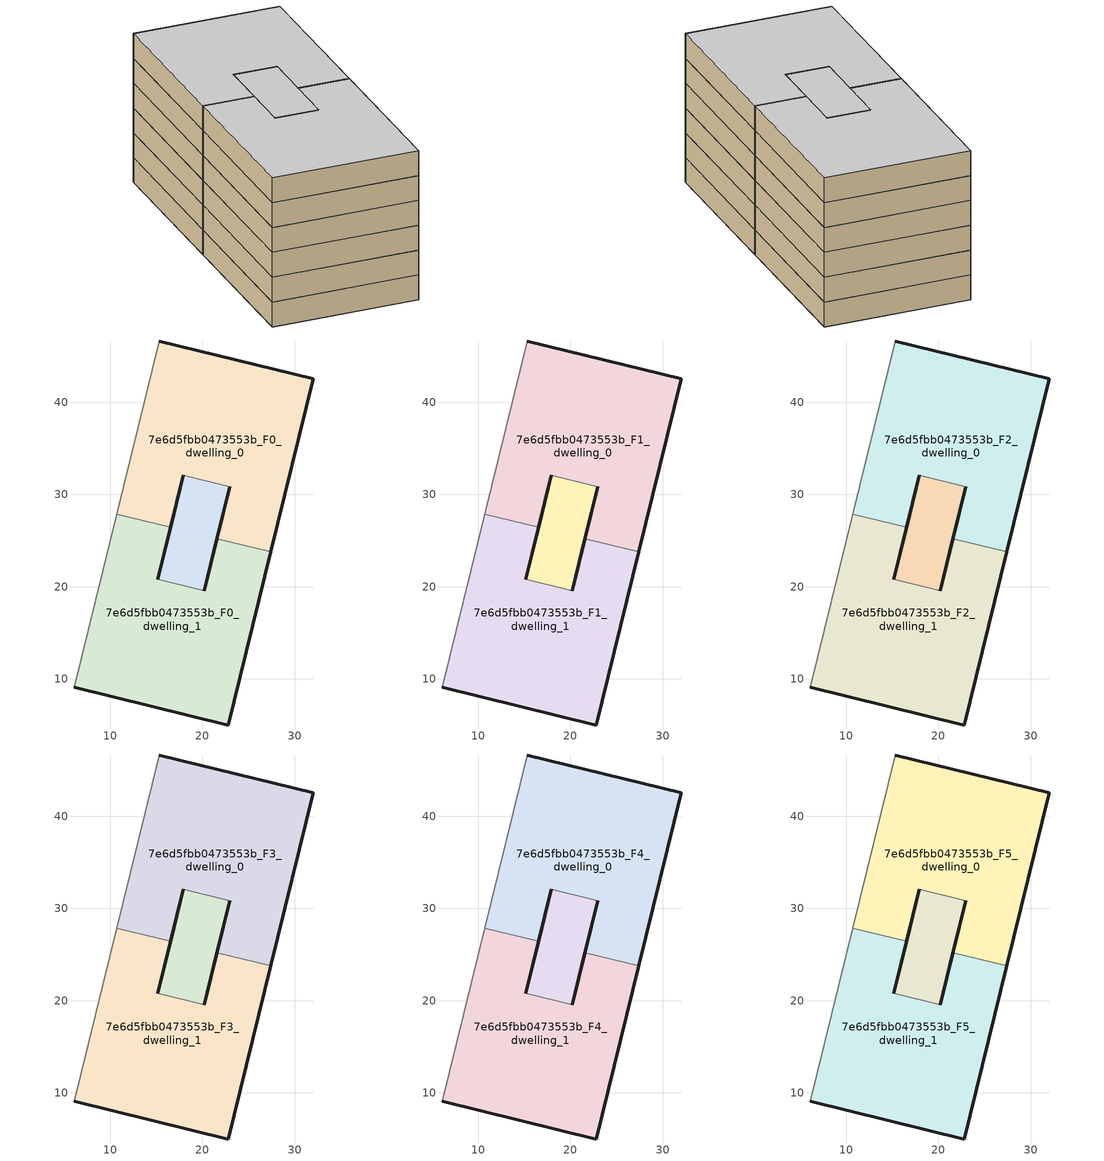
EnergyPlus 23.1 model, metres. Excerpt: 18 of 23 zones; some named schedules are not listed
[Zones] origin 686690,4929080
7e6d5fbb0473553b_F0_dwelling_0
 floor ground (EU_floor_Construction): 27.43,23.76 32.05,42.52 15.32,46.64 10.7,27.88 16.56,26.43 17.94,32.07 22.96,30.83 21.58,25.2 z0
 wall outside (EU_wall_Construction): 21.58,25.2 22.96,30.83 / 17.94,32.07 16.56,26.43 / 15.32,46.64 32.05,42.52 27.43,23.76 z0:3
 wall adiabatic (EU_wall_Construction): 10.7,27.88 15.32,46.64 z0:3
 wall to 7e6d5fbb0473553b_F0_dwelling_1 (EU_wall_Construction): 27.43,23.76 21.58,25.2 / 16.55,26.43 10.7,27.88 z0:3
 wall to 7e6d5fbb0473553b_F0_circulation (EU_wall_Construction): 22.96,30.83 17.94,32.07 z0:3
7e6d5fbb0473553b_F0_dwelling_1
 floor ground (EU_floor_Construction): 22.81,4.99 27.43,23.76 21.58,25.2 20.19,19.57 15.17,20.8 16.56,26.43 10.7,27.88 6.08,9.11 z0
 wall outside (EU_wall_Construction): 16.56,26.43 15.17,20.8 / 20.19,19.57 21.58,25.2 / 27.43,23.76 22.81,4.99 6.08,9.11 z0:3
 wall adiabatic (EU_wall_Construction): 6.08,9.11 10.7,27.88 z0:3
 wall to 7e6d5fbb0473553b_F0_circulation (EU_wall_Construction): 15.17,20.8 20.19,19.57 z0:3
7e6d5fbb0473553b_F0_circulation
 floor ground (EU_floor_Construction): 20.19,19.57 22.96,30.83 17.94,32.07 15.17,20.8 z0
 wall outside (EU_wall_Construction): 22.96,30.83 20.19,19.57 / 15.17,20.8 17.94,32.07 z0:3
7e6d5fbb0473553b_F1_dwelling_0
 floor to 7e6d5fbb0473553b_F0_dwelling_0 (EU_floor_Construction): 27.43,23.76 32.05,42.52 15.32,46.64 10.7,27.88 16.55,26.43 17.94,32.07 22.96,30.83 21.58,25.2 z3
 wall outside (EU_wall_Construction): 21.58,25.2 22.96,30.83 / 17.94,32.07 16.56,26.43 / 15.32,46.64 32.05,42.52 27.43,23.76 z3:6
 wall adiabatic (EU_wall_Construction): 10.7,27.88 15.32,46.64 z3:6
 wall to 7e6d5fbb0473553b_F1_dwelling_1 (EU_wall_Construction): 27.43,23.76 21.58,25.2 / 16.55,26.43 10.7,27.88 z3:6
 wall to 7e6d5fbb0473553b_F1_circulation (EU_wall_Construction): 22.96,30.83 17.94,32.07 z3:6
7e6d5fbb0473553b_F1_dwelling_1
 floor to 7e6d5fbb0473553b_F0_dwelling_1 (EU_floor_Construction): 22.81,4.99 27.43,23.76 21.58,25.2 20.19,19.57 15.17,20.8 16.55,26.43 10.7,27.88 6.08,9.11 z3
 wall outside (EU_wall_Construction): 16.56,26.43 15.17,20.8 / 20.19,19.57 21.58,25.2 / 27.43,23.76 22.81,4.99 6.08,9.11 z3:6
 wall adiabatic (EU_wall_Construction): 6.08,9.11 10.7,27.88 z3:6
 wall to 7e6d5fbb0473553b_F1_circulation (EU_wall_Construction): 15.17,20.8 20.19,19.57 z3:6
7e6d5fbb0473553b_F1_circulation
 floor to 7e6d5fbb0473553b_F0_circulation (EU_floor_Construction): 20.19,19.57 22.96,30.83 17.94,32.07 15.17,20.8 z3
 wall outside (EU_wall_Construction): 22.96,30.83 20.19,19.57 / 15.17,20.8 17.94,32.07 z3:6
7e6d5fbb0473553b_F2_dwelling_0
 floor to 7e6d5fbb0473553b_F1_dwelling_0 (EU_floor_Construction): 27.43,23.76 32.05,42.52 15.32,46.64 10.7,27.88 16.55,26.43 17.94,32.07 22.96,30.83 21.58,25.2 z6
 wall outside (EU_wall_Construction): 21.58,25.2 22.96,30.83 / 17.94,32.07 16.56,26.43 / 15.32,46.64 32.05,42.52 27.43,23.76 z6:9
 wall adiabatic (EU_wall_Construction): 10.7,27.88 15.32,46.64 z6:9
 wall to 7e6d5fbb0473553b_F2_dwelling_1 (EU_wall_Construction): 27.43,23.76 21.58,25.2 / 16.55,26.43 10.7,27.88 z6:9
 wall to 7e6d5fbb0473553b_F2_circulation (EU_wall_Construction): 22.96,30.83 17.94,32.07 z6:9
7e6d5fbb0473553b_F2_dwelling_1
 floor to 7e6d5fbb0473553b_F1_dwelling_1 (EU_floor_Construction): 22.81,4.99 27.43,23.76 21.58,25.2 20.19,19.57 15.17,20.8 16.55,26.43 10.7,27.88 6.08,9.11 z6
 wall outside (EU_wall_Construction): 16.56,26.43 15.17,20.8 / 20.19,19.57 21.58,25.2 / 27.43,23.76 22.81,4.99 6.08,9.11 z6:9
 wall adiabatic (EU_wall_Construction): 6.08,9.11 10.7,27.88 z6:9
 wall to 7e6d5fbb0473553b_F2_circulation (EU_wall_Construction): 15.17,20.8 20.19,19.57 z6:9
7e6d5fbb0473553b_F2_circulation
 floor to 7e6d5fbb0473553b_F1_circulation (EU_floor_Construction): 20.19,19.57 22.96,30.83 17.94,32.07 15.17,20.8 z6
 wall outside (EU_wall_Construction): 22.96,30.83 20.19,19.57 / 15.17,20.8 17.94,32.07 z6:9
7e6d5fbb0473553b_F3_dwelling_0
 floor to 7e6d5fbb0473553b_F2_dwelling_0 (EU_floor_Construction): 27.43,23.76 32.05,42.52 15.32,46.64 10.7,27.88 16.55,26.43 17.94,32.07 22.96,30.83 21.58,25.2 z9
 wall outside (EU_wall_Construction): 21.58,25.2 22.96,30.83 / 17.94,32.07 16.56,26.43 / 15.32,46.64 32.05,42.52 27.43,23.76 z9:12
 wall adiabatic (EU_wall_Construction): 10.7,27.88 15.32,46.64 z9:12
 wall to 7e6d5fbb0473553b_F3_dwelling_1 (EU_wall_Construction): 27.43,23.76 21.58,25.2 / 16.55,26.43 10.7,27.88 z9:12
 wall to 7e6d5fbb0473553b_F3_circulation (EU_wall_Construction): 22.96,30.83 17.94,32.07 z9:12
7e6d5fbb0473553b_F3_dwelling_1
 floor to 7e6d5fbb0473553b_F2_dwelling_1 (EU_floor_Construction): 22.81,4.99 27.43,23.76 21.58,25.2 20.19,19.57 15.17,20.8 16.55,26.43 10.7,27.88 6.08,9.11 z9
 wall outside (EU_wall_Construction): 16.56,26.43 15.17,20.8 / 20.19,19.57 21.58,25.2 / 27.43,23.76 22.81,4.99 6.08,9.11 z9:12
 wall adiabatic (EU_wall_Construction): 6.08,9.11 10.7,27.88 z9:12
 wall to 7e6d5fbb0473553b_F3_circulation (EU_wall_Construction): 15.17,20.8 20.19,19.57 z9:12
7e6d5fbb0473553b_F3_circulation
 floor to 7e6d5fbb0473553b_F2_circulation (EU_floor_Construction): 20.19,19.57 22.96,30.83 17.94,32.07 15.17,20.8 z9
 wall outside (EU_wall_Construction): 22.96,30.83 20.19,19.57 / 15.17,20.8 17.94,32.07 z9:12
7e6d5fbb0473553b_F4_dwelling_0
 floor to 7e6d5fbb0473553b_F3_dwelling_0 (EU_floor_Construction): 27.43,23.76 32.05,42.52 15.32,46.64 10.7,27.88 16.55,26.43 17.94,32.07 22.96,30.83 21.58,25.2 z12
 wall outside (EU_wall_Construction): 21.58,25.2 22.96,30.83 / 17.94,32.07 16.56,26.43 / 15.32,46.64 32.05,42.52 27.43,23.76 z12:15
 wall adiabatic (EU_wall_Construction): 10.7,27.88 15.32,46.64 z12:15
 wall to 7e6d5fbb0473553b_F4_dwelling_1 (EU_wall_Construction): 27.43,23.76 21.58,25.2 / 16.55,26.43 10.7,27.88 z12:15
 wall to 7e6d5fbb0473553b_F4_circulation (EU_wall_Construction): 22.96,30.83 17.94,32.07 z12:15
7e6d5fbb0473553b_F4_dwelling_1
 floor to 7e6d5fbb0473553b_F3_dwelling_1 (EU_floor_Construction): 22.81,4.99 27.43,23.76 21.58,25.2 20.19,19.57 15.17,20.8 16.55,26.43 10.7,27.88 6.08,9.11 z12
 wall outside (EU_wall_Construction): 16.56,26.43 15.17,20.8 / 20.19,19.57 21.58,25.2 / 27.43,23.76 22.81,4.99 6.08,9.11 z12:15
 wall adiabatic (EU_wall_Construction): 6.08,9.11 10.7,27.88 z12:15
 wall to 7e6d5fbb0473553b_F4_circulation (EU_wall_Construction): 15.17,20.8 20.19,19.57 z12:15
7e6d5fbb0473553b_F4_circulation
 floor to 7e6d5fbb0473553b_F3_circulation (EU_floor_Construction): 20.19,19.57 22.96,30.83 17.94,32.07 15.17,20.8 z12
 wall outside (EU_wall_Construction): 22.96,30.83 20.19,19.57 / 15.17,20.8 17.94,32.07 z12:15
7e6d5fbb0473553b_F5_dwelling_0
 floor to 7e6d5fbb0473553b_F4_dwelling_0 (EU_floor_Construction): 27.43,23.76 32.05,42.52 15.32,46.64 10.7,27.88 16.55,26.43 17.94,32.07 22.96,30.83 21.58,25.2 z15
 wall outside (EU_wall_Construction): 21.58,25.2 22.96,30.83 / 17.94,32.07 16.56,26.43 / 15.32,46.64 32.05,42.52 27.43,23.76 z15:18
 wall adiabatic (EU_wall_Construction): 10.7,27.88 15.32,46.64 z15:18
 wall to 7e6d5fbb0473553b_F5_dwelling_1 (EU_wall_Construction): 27.43,23.76 21.58,25.2 / 16.55,26.43 10.7,27.88 z15:18
 wall to 7e6d5fbb0473553b_F5_circulation (EU_wall_Construction): 22.96,30.83 17.94,32.07 z15:18
 ceiling to 7e6d5fbb0473553b_F6_dwelling_0 (EU_floor_Construction): 32.05,42.52 27.43,23.76 21.58,25.2 22.96,30.83 17.94,32.07 16.55,26.43 10.7,27.88 15.32,46.64 z18
7e6d5fbb0473553b_F5_dwelling_1
 floor to 7e6d5fbb0473553b_F4_dwelling_1 (EU_floor_Construction): 22.81,4.99 27.43,23.76 21.58,25.2 20.19,19.57 15.17,20.8 16.55,26.43 10.7,27.88 6.08,9.11 z15
 wall outside (EU_wall_Construction): 16.56,26.43 15.17,20.8 / 20.19,19.57 21.58,25.2 / 27.43,23.76 22.81,4.99 6.08,9.11 z15:18
 wall adiabatic (EU_wall_Construction): 6.08,9.11 10.7,27.88 z15:18
 wall to 7e6d5fbb0473553b_F5_circulation (EU_wall_Construction): 15.17,20.8 20.19,19.57 z15:18
 ceiling to 7e6d5fbb0473553b_F6_dwelling_1 (EU_floor_Construction): 27.43,23.76 22.81,4.99 6.08,9.11 10.7,27.88 16.55,26.43 15.17,20.8 20.19,19.57 21.58,25.2 z18
7e6d5fbb0473553b_F5_circulation
 floor to 7e6d5fbb0473553b_F4_circulation (EU_floor_Construction): 20.19,19.57 22.96,30.83 17.94,32.07 15.17,20.8 z15
 wall outside (EU_wall_Construction): 22.96,30.83 20.19,19.57 / 15.17,20.8 17.94,32.07 z15:18
 ceiling to 7e6d5fbb0473553b_F6_circulation (EU_floor_Construction): 22.96,30.83 20.19,19.57 15.17,20.8 17.94,32.07 z18
[Building]
EU S2 Campaign: North Axis=0; Terrain=City; Solar Distribution=FullExterior
[Site:Location]
Bologna: Latitude=44.5; Longitude=11.25; Time Zone=1; Elevation=37
[SizingPeriod:WeatherFileDays]
AnnualSizingPeriod: Begin Month=1; Begin Day of Month=1; End Month=12; End Day of Month=31; Day of Week for Start Day=Monday; Use Weather File Daylight Saving Period=No; Use Weather File Rain and Snow Indicators=No
[MATERIAL]
EU_InternalMass_Material: Roughness=MediumRough; Thickness=0.1; Conductivity=1; Density=1800; Specific Heat=900; Thermal Absorptance=0.9; Solar Absorptance=0.7; Visible Absorptance=0.7
[MATERIAL:NOMASS] Roughness=MediumRough; Thermal Absorptance=0.9; Solar Absorptance=0.7; Visible Absorptance=0.7
Name | Thermal Resistance
EU_wall_NoMass | 0.905828
EU_floor_NoMass | 0.67114
[CONSTRUCTION]
EU_wall_Construction: EU_wall_NoMass
EU_floor_Construction: EU_floor_NoMass
EU_InternalMass_Construction: EU_InternalMass_Material
[ZONE] Type=1; Multiplier=1; Ceiling Height=autocalculate; Floor Area=autocalculate; Part of Total Floor Area=Yes
Name | Volume
7e6d5fbb0473553b_F0_dwelling_0; 7e6d5fbb0473553b_F1_dwelling_0; 7e6d5fbb0473553b_F2_dwelling_0; 7e6d5fbb0473553b_F3_dwelling_0; 7e6d5fbb0473553b_F4_dwelling_0; 7e6d5fbb0473553b_F5_dwelling_0 | 909.373
7e6d5fbb0473553b_F0_dwelling_1 | 909.39
7e6d5fbb0473553b_F1_dwelling_1; 7e6d5fbb0473553b_F2_dwelling_1; 7e6d5fbb0473553b_F3_dwelling_1; 7e6d5fbb0473553b_F4_dwelling_1; 7e6d5fbb0473553b_F5_dwelling_1 | 909.393
7e6d5fbb0473553b_F0_circulation; 7e6d5fbb0473553b_F1_circulation; 7e6d5fbb0473553b_F2_circulation; 7e6d5fbb0473553b_F3_circulation; 7e6d5fbb0473553b_F4_circulation; 7e6d5fbb0473553b_F5_circulation | 179.869
[INTERNALMASS] Construction=EU_InternalMass_Construction; Surface Area=303.13
Name | Zone or ZoneList
7e6d5fbb0473553b_F0_dwelling_0_EU_InternalMass | 7e6d5fbb0473553b_F0_dwelling_0
7e6d5fbb0473553b_F0_dwelling_1_EU_InternalMass | 7e6d5fbb0473553b_F0_dwelling_1
7e6d5fbb0473553b_F1_dwelling_0_EU_InternalMass | 7e6d5fbb0473553b_F1_dwelling_0
7e6d5fbb0473553b_F1_dwelling_1_EU_InternalMass | 7e6d5fbb0473553b_F1_dwelling_1
7e6d5fbb0473553b_F2_dwelling_0_EU_InternalMass | 7e6d5fbb0473553b_F2_dwelling_0
7e6d5fbb0473553b_F2_dwelling_1_EU_InternalMass | 7e6d5fbb0473553b_F2_dwelling_1
7e6d5fbb0473553b_F3_dwelling_0_EU_InternalMass | 7e6d5fbb0473553b_F3_dwelling_0
7e6d5fbb0473553b_F3_dwelling_1_EU_InternalMass | 7e6d5fbb0473553b_F3_dwelling_1
7e6d5fbb0473553b_F4_dwelling_0_EU_InternalMass | 7e6d5fbb0473553b_F4_dwelling_0
7e6d5fbb0473553b_F4_dwelling_1_EU_InternalMass | 7e6d5fbb0473553b_F4_dwelling_1
7e6d5fbb0473553b_F5_dwelling_0_EU_InternalMass | 7e6d5fbb0473553b_F5_dwelling_0
7e6d5fbb0473553b_F5_dwelling_1_EU_InternalMass | 7e6d5fbb0473553b_F5_dwelling_1
[OTHEREQUIPMENT] Fuel Type=Electricity; Design Level Calculation Method=Watts/Area; Power per Zone Floor Area=1; Fraction Latent=0; Fraction Radiant=0; Fraction Lost=0; Carbon Dioxide Generation Rate=0; EndUse Subcategory=EU_Step8_InternalGains
Name | Zone or ZoneList or Space or SpaceList | Schedule
EU_Step8_InternalGain_7e6d5fbb0473553b_F0_dwelling_0_f000 | 7e6d5fbb0473553b_F0_dwelling_0 | EU_Step8_GainSchedule_7e6d5fbb0473553b_F0_dwelling_0_f000
EU_Step8_InternalGain_7e6d5fbb0473553b_F0_dwelling_1_f000 | 7e6d5fbb0473553b_F0_dwelling_1 | EU_Step8_GainSchedule_7e6d5fbb0473553b_F0_dwelling_1_f000
EU_Step8_InternalGain_7e6d5fbb0473553b_F1_dwelling_0_f000 | 7e6d5fbb0473553b_F1_dwelling_0 | EU_Step8_GainSchedule_7e6d5fbb0473553b_F1_dwelling_0_f000
EU_Step8_InternalGain_7e6d5fbb0473553b_F1_dwelling_1_f000 | 7e6d5fbb0473553b_F1_dwelling_1 | EU_Step8_GainSchedule_7e6d5fbb0473553b_F1_dwelling_1_f000
EU_Step8_InternalGain_7e6d5fbb0473553b_F2_dwelling_0_f000 | 7e6d5fbb0473553b_F2_dwelling_0 | EU_Step8_GainSchedule_7e6d5fbb0473553b_F2_dwelling_0_f000
EU_Step8_InternalGain_7e6d5fbb0473553b_F2_dwelling_1_f000 | 7e6d5fbb0473553b_F2_dwelling_1 | EU_Step8_GainSchedule_7e6d5fbb0473553b_F2_dwelling_1_f000
EU_Step8_InternalGain_7e6d5fbb0473553b_F3_dwelling_0_f000 | 7e6d5fbb0473553b_F3_dwelling_0 | EU_Step8_GainSchedule_7e6d5fbb0473553b_F3_dwelling_0_f000
EU_Step8_InternalGain_7e6d5fbb0473553b_F3_dwelling_1_f000 | 7e6d5fbb0473553b_F3_dwelling_1 | EU_Step8_GainSchedule_7e6d5fbb0473553b_F3_dwelling_1_f000
EU_Step8_InternalGain_7e6d5fbb0473553b_F4_dwelling_0_f000 | 7e6d5fbb0473553b_F4_dwelling_0 | EU_Step8_GainSchedule_7e6d5fbb0473553b_F4_dwelling_0_f000
EU_Step8_InternalGain_7e6d5fbb0473553b_F4_dwelling_1_f000 | 7e6d5fbb0473553b_F4_dwelling_1 | EU_Step8_GainSchedule_7e6d5fbb0473553b_F4_dwelling_1_f000
EU_Step8_InternalGain_7e6d5fbb0473553b_F5_dwelling_0_f000 | 7e6d5fbb0473553b_F5_dwelling_0 | EU_Step8_GainSchedule_7e6d5fbb0473553b_F5_dwelling_0_f000
EU_Step8_InternalGain_7e6d5fbb0473553b_F5_dwelling_1_f000 | 7e6d5fbb0473553b_F5_dwelling_1 | EU_Step8_GainSchedule_7e6d5fbb0473553b_F5_dwelling_1_f000
[ZONEINFILTRATION:DESIGNFLOWRATE] Schedule=EU_AlwaysOn; Design Flow Rate Calculation Method=Flow/Area; Flow Rate per Floor Area=0.0005; Constant Term Coefficient=1; Temperature Term Coefficient=0; Velocity Term Coefficient=0; Velocity Squared Term Coefficient=0
Name | Zone or ZoneList or Space or SpaceList
EU_Circulation_Infiltration_7e6d5fbb0473553b_F0_circulation | 7e6d5fbb0473553b_F0_circulation
EU_Circulation_Infiltration_7e6d5fbb0473553b_F1_circulation | 7e6d5fbb0473553b_F1_circulation
EU_Circulation_Infiltration_7e6d5fbb0473553b_F2_circulation | 7e6d5fbb0473553b_F2_circulation
EU_Circulation_Infiltration_7e6d5fbb0473553b_F3_circulation | 7e6d5fbb0473553b_F3_circulation
EU_Circulation_Infiltration_7e6d5fbb0473553b_F4_circulation | 7e6d5fbb0473553b_F4_circulation
EU_Circulation_Infiltration_7e6d5fbb0473553b_F5_circulation | 7e6d5fbb0473553b_F5_circulation
[ZONEVENTILATION:DESIGNFLOWRATE] Schedule=EU_AlwaysOn; Design Flow Rate Calculation Method=AirChanges/Hour; Air Changes per Hour=0.73129; Ventilation Type=Natural; Fan Pressure Rise=0; Fan Total Efficiency=1; Constant Term Coefficient=1; Temperature Term Coefficient=0; Velocity Term Coefficient=0; Velocity Squared Term Coefficient=0; Minimum Indoor Temperature=-100; Maximum Indoor Temperature=100; Delta Temperature=-100; Minimum Outdoor Temperature=-100; Maximum Outdoor Temperature=100; Maximum Wind Speed=40
Name | Zone or ZoneList or Space or SpaceList
EU_ConstantAir_7e6d5fbb0473553b_F0_dwelling_0 | 7e6d5fbb0473553b_F0_dwelling_0
EU_ConstantAir_7e6d5fbb0473553b_F0_dwelling_1 | 7e6d5fbb0473553b_F0_dwelling_1
EU_ConstantAir_7e6d5fbb0473553b_F1_dwelling_0 | 7e6d5fbb0473553b_F1_dwelling_0
EU_ConstantAir_7e6d5fbb0473553b_F1_dwelling_1 | 7e6d5fbb0473553b_F1_dwelling_1
EU_ConstantAir_7e6d5fbb0473553b_F2_dwelling_0 | 7e6d5fbb0473553b_F2_dwelling_0
EU_ConstantAir_7e6d5fbb0473553b_F2_dwelling_1 | 7e6d5fbb0473553b_F2_dwelling_1
EU_ConstantAir_7e6d5fbb0473553b_F3_dwelling_0 | 7e6d5fbb0473553b_F3_dwelling_0
EU_ConstantAir_7e6d5fbb0473553b_F3_dwelling_1 | 7e6d5fbb0473553b_F3_dwelling_1
EU_ConstantAir_7e6d5fbb0473553b_F4_dwelling_0 | 7e6d5fbb0473553b_F4_dwelling_0
EU_ConstantAir_7e6d5fbb0473553b_F4_dwelling_1 | 7e6d5fbb0473553b_F4_dwelling_1
EU_ConstantAir_7e6d5fbb0473553b_F5_dwelling_0 | 7e6d5fbb0473553b_F5_dwelling_0
EU_ConstantAir_7e6d5fbb0473553b_F5_dwelling_1 | 7e6d5fbb0473553b_F5_dwelling_1
[HVACTEMPLATE:THERMOSTAT] Constant Heating Setpoint=20; Constant Cooling Setpoint=50
EU_HeatOnly_7e6d5fbb0473553b_F0_dwelling_0; EU_HeatOnly_7e6d5fbb0473553b_F0_dwelling_1; EU_HeatOnly_7e6d5fbb0473553b_F1_dwelling_0; EU_HeatOnly_7e6d5fbb0473553b_F1_dwelling_1; EU_HeatOnly_7e6d5fbb0473553b_F2_dwelling_0; EU_HeatOnly_7e6d5fbb0473553b_F2_dwelling_1; EU_HeatOnly_7e6d5fbb0473553b_F3_dwelling_0; EU_HeatOnly_7e6d5fbb0473553b_F3_dwelling_1; EU_HeatOnly_7e6d5fbb0473553b_F4_dwelling_0; EU_HeatOnly_7e6d5fbb0473553b_F4_dwelling_1; EU_HeatOnly_7e6d5fbb0473553b_F5_dwelling_0; EU_HeatOnly_7e6d5fbb0473553b_F5_dwelling_1; EU_HeatOnly_7e6d5fbb0473553b_F6_dwelling_0; EU_HeatOnly_7e6d5fbb0473553b_F6_dwelling_1; EU_HeatOnly_7e6d5fbb0473553b_F7_dwelling_0; EU_HeatOnly_7e6d5fbb0473553b_F8_dwelling_0
[HVACTEMPLATE:ZONE:IDEALLOADSAIRSYSTEM] System Availability Schedule=EU_AlwaysOn; Maximum Heating Supply Air Temperature=50; Minimum Cooling Supply Air Temperature=13; Maximum Heating Supply Air Humidity Ratio=0.0156; Minimum Cooling Supply Air Humidity Ratio=0.0077; Heating Limit=NoLimit; Cooling Limit=NoLimit; Heating Availability Schedule=EU_AlwaysOn; Cooling Availability Schedule=EU_CoolingOff; Dehumidification Control Type=ConstantSensibleHeatRatio; Cooling Sensible Heat Ratio=0.7; Dehumidification Setpoint=60; Humidification Control Type=None; Humidification Setpoint=30; Outdoor Air Method=None; Outdoor Air Flow Rate per Person=0.00944; Outdoor Air Flow Rate per Zone Floor Area=0; Outdoor Air Flow Rate per Zone=0; Demand Controlled Ventilation Type=None; Outdoor Air Economizer Type=NoEconomizer; Heat Recovery Type=None; Sensible Heat Recovery Effectiveness=0.7; Latent Heat Recovery Effectiveness=0.65
Name | Template Thermostat
7e6d5fbb0473553b_F0_dwelling_0 | EU_HeatOnly_7e6d5fbb0473553b_F0_dwelling_0
7e6d5fbb0473553b_F0_dwelling_1 | EU_HeatOnly_7e6d5fbb0473553b_F0_dwelling_1
7e6d5fbb0473553b_F1_dwelling_0 | EU_HeatOnly_7e6d5fbb0473553b_F1_dwelling_0
7e6d5fbb0473553b_F1_dwelling_1 | EU_HeatOnly_7e6d5fbb0473553b_F1_dwelling_1
7e6d5fbb0473553b_F2_dwelling_0 | EU_HeatOnly_7e6d5fbb0473553b_F2_dwelling_0
7e6d5fbb0473553b_F2_dwelling_1 | EU_HeatOnly_7e6d5fbb0473553b_F2_dwelling_1
7e6d5fbb0473553b_F3_dwelling_0 | EU_HeatOnly_7e6d5fbb0473553b_F3_dwelling_0
7e6d5fbb0473553b_F3_dwelling_1 | EU_HeatOnly_7e6d5fbb0473553b_F3_dwelling_1
7e6d5fbb0473553b_F4_dwelling_0 | EU_HeatOnly_7e6d5fbb0473553b_F4_dwelling_0
7e6d5fbb0473553b_F4_dwelling_1 | EU_HeatOnly_7e6d5fbb0473553b_F4_dwelling_1
7e6d5fbb0473553b_F5_dwelling_0 | EU_HeatOnly_7e6d5fbb0473553b_F5_dwelling_0
